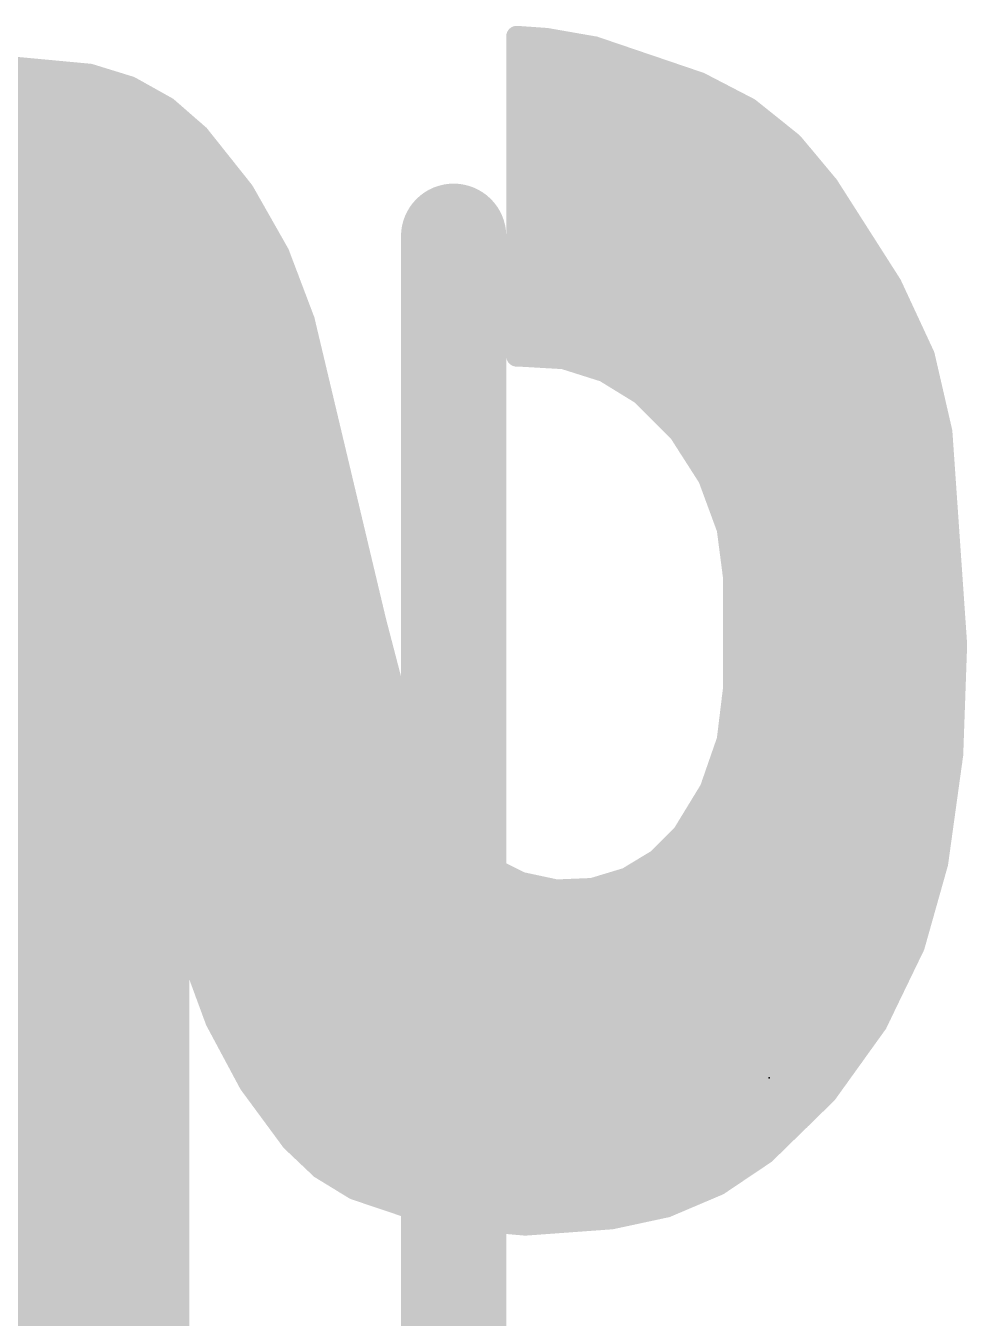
# Model space of a CAD drawing. Extents: x -4.1 to 20.4, y -14 to 28.1.
# Drawn here: x 9.263 to 10.399, y 21.3 to 22.86 of the extents above; entities that cross this region are included whole.
import ezdxf

# ---------------------------------------------------------------- set-up
doc = ezdxf.new("R2010")
doc.units = 0
for name, color, linetype in [('1', 12, 'CONTINUOUS'), ('21', 41, 'CONTINUOUS'), ('22', 40, 'CONTINUOUS'), ('23', 53, 'CONTINUOUS')]:
    doc.layers.add(name, color=color, linetype=linetype)

# ---------------------------------------------------------------- blocks, each defined once
blk = doc.blocks.new('RECT')
blk.add_solid([(-0.5, -0.5), (0.5, -0.5), (-0.5, 0.5), (0.5, 0.5)])

msp = doc.modelspace()

# ---------------------------------------------------------------- linework, layer by layer
at = {"layer": '21', "const_width": 0.0635}
msp.add_lwpolyline([(9.8108, 22.606, 1), (9.7472, 22.606)], format="xyb", dxfattribs=at)
at = {"layer": '21', "const_width": 0.127}
msp.add_lwpolyline([(9.779, 20.574), (9.779, 22.606)], dxfattribs=at)
at = {"layer": '22', "const_width": 0.0254}
for points in [[(9.8552, 22.8473), (9.8908, 22.8448)], [(10.2133, 22.1234), (9.8552, 22.8473)], [(9.8552, 22.4612), (9.8552, 22.8473)], [(9.8552, 22.8473), (10.2311, 22.1336)], [(9.8908, 22.8448), (9.9492, 22.8346)], [(9.8552, 22.8346), (9.8619, 22.8346)], [(9.8615, 22.8346), (9.9492, 22.8346)], [(9.9492, 22.8346), (10.0762, 22.7914)], [(9.226, 22.8122), (9.3396, 22.8016)], [(9.1998, 22.8092), (9.258, 22.8092)], [(9.3396, 22.8016), (9.3885, 22.7865)], [(9.8552, 22.8092), (9.8753, 22.8092)], [(9.8741, 22.8092), (10.0239, 22.8092)], [(9.0657, 22.7838), (9.3933, 22.7838)], [(9.3885, 22.7865), (9.4332, 22.7615)], [(9.8552, 22.7838), (9.8886, 22.7838)], [(9.8866, 22.7838), (10.0908, 22.7838)], [(10.0762, 22.7914), (10.1357, 22.7605)], [(8.9954, 22.7584), (9.4367, 22.7584)], [(9.4332, 22.7615), (9.4717, 22.7279)], [(9.8552, 22.7584), (9.902, 22.7584)], [(9.8992, 22.7584), (10.1383, 22.7584)], [(10.1357, 22.7605), (10.1881, 22.7185)], [(8.9514, 22.733), (9.4659, 22.733)], [(9.4717, 22.7279), (9.5255, 22.6603)], [(9.8552, 22.733), (9.9154, 22.733)], [(9.9117, 22.733), (10.17, 22.733)], [(10.1881, 22.7185), (10.2311, 22.667)], [(8.9221, 22.7076), (9.4878, 22.7076)], [(9.8552, 22.7076), (9.9288, 22.7076)], [(9.9243, 22.7076), (10.1971, 22.7076)], [(8.8974, 22.6822), (9.508, 22.6822)], [(9.8552, 22.6822), (9.9422, 22.6822)], [(9.9369, 22.6822), (10.2184, 22.6822)], [(8.8776, 22.6568), (9.5274, 22.6568)], [(9.5255, 22.6603), (9.5681, 22.5852)], [(9.8552, 22.6568), (9.9555, 22.6568)], [(9.9494, 22.6568), (10.2376, 22.6568)], [(10.2311, 22.667), (10.3073, 22.5476)], [(8.8619, 22.6314), (9.5419, 22.6314)], [(9.8552, 22.6314), (9.9689, 22.6314)], [(9.962, 22.6314), (10.2538, 22.6314)], [(8.849, 22.606), (9.5563, 22.606)], [(9.8552, 22.606), (9.9823, 22.606)], [(9.9746, 22.606), (10.27, 22.606)], [(8.836, 22.5806), (9.5699, 22.5806)], [(9.5681, 22.5852), (9.5987, 22.5044)], [(9.8552, 22.5806), (9.9957, 22.5806)], [(9.9871, 22.5806), (10.2862, 22.5806)], [(8.8231, 22.5552), (9.5795, 22.5552)], [(9.8552, 22.5552), (10.009, 22.5552)], [(9.9997, 22.5552), (10.3024, 22.5552)], [(10.3073, 22.5476), (10.3471, 22.4619)], [(9.0018, 22.5374), (9.3066, 22.4841)], [(8.8101, 22.5298), (9.5891, 22.5298)], [(9.8552, 22.5298), (10.0224, 22.5298)], [(10.0123, 22.5298), (10.3156, 22.5298)], [(8.8002, 22.5044), (9.5987, 22.5044)], [(9.2913, 22.4536), (9.017, 22.5019)], [(9.5987, 22.5044), (9.685, 22.1412)], [(9.8552, 22.5044), (10.0358, 22.5044)], [(10.0248, 22.5044), (10.3273, 22.5044)], [(8.9866, 22.479), (9.3096, 22.479)], [(9.1471, 22.479), (9.6047, 22.479)], [(9.3066, 22.4841), (9.5682, 22.0447)], [(9.8552, 22.479), (10.0492, 22.479)], [(10.0374, 22.479), (10.3391, 22.479)], [(8.9799, 22.4536), (9.3248, 22.4536)], [(9.7714, 21.6281), (9.2913, 22.4536)], [(9.2913, 22.4536), (9.6108, 22.4536)], [(9.8603, 22.4612), (9.8552, 22.4612)], [(9.9119, 22.4582), (9.8603, 22.4612)], [(9.9611, 22.4426), (9.9119, 22.4582)], [(9.9264, 22.4536), (10.0626, 22.4536)], [(10.05, 22.4536), (10.349, 22.4536)], [(10.3471, 22.4619), (10.3683, 22.3698)], [(10.0051, 22.4155), (9.9611, 22.4426)], [(8.9733, 22.4282), (9.3399, 22.4282)], [(9.3061, 22.4282), (9.6168, 22.4282)], [(9.9845, 22.4282), (10.0759, 22.4282)], [(10.0625, 22.4282), (10.3548, 22.4282)], [(10.0514, 22.3693), (10.0051, 22.4155)], [(9.1809, 22.4028), (9.355, 22.4028)], [(9.3208, 22.4028), (9.6228, 22.4028)], [(10.0178, 22.4028), (10.0893, 22.4028)], [(10.0751, 22.4028), (10.3607, 22.4028)], [(9.2812, 22.3469), (9.2494, 22.3776)], [(9.2496, 22.3774), (9.3701, 22.3774)], [(9.3356, 22.3774), (9.6289, 22.3774)], [(10.0433, 22.3774), (10.1027, 22.3774)], [(10.0877, 22.3774), (10.3665, 22.3774)], [(10.0866, 22.3143), (10.0514, 22.3693)], [(10.3683, 22.3698), (10.3861, 22.1132)], [(9.2759, 22.352), (9.3852, 22.352)], [(9.3243, 22.2769), (9.2812, 22.3469)], [(9.3504, 22.352), (9.6349, 22.352)], [(10.0624, 22.352), (10.1161, 22.352)], [(10.1002, 22.352), (10.3695, 22.352)], [(9.2937, 22.3266), (9.4004, 22.3266)], [(9.3652, 22.3266), (9.6409, 22.3266)], [(10.0787, 22.3266), (10.1294, 22.3266)], [(10.1092, 22.2529), (10.0866, 22.3143)], [(10.1128, 22.3266), (10.3713, 22.3266)], [(9.3094, 22.3012), (9.4155, 22.3012)], [(9.3799, 22.3012), (9.647, 22.3012)], [(10.0914, 22.3012), (10.1428, 22.3012)], [(10.1253, 22.3012), (10.3731, 22.3012)], [(9.3523, 22.1996), (9.3243, 22.2769)], [(9.3247, 22.2758), (9.4306, 22.2758)], [(9.3947, 22.2758), (9.653, 22.2758)], [(10.1008, 22.2758), (10.1562, 22.2758)], [(10.1379, 22.2758), (10.3748, 22.2758)], [(9.3339, 22.2504), (9.4457, 22.2504)], [(9.4095, 22.2504), (9.6591, 22.2504)], [(10.1168, 22.1945), (10.1092, 22.2529)], [(10.1095, 22.2504), (10.1696, 22.2504)], [(10.1505, 22.2504), (10.3766, 22.2504)], [(9.3431, 22.225), (9.4609, 22.225)], [(9.4243, 22.225), (9.6651, 22.225)], [(10.1128, 22.225), (10.183, 22.225)], [(10.163, 22.225), (10.3783, 22.225)], [(9.3929, 21.9964), (9.3523, 22.1996)], [(9.3523, 22.1996), (9.476, 22.1996)], [(9.439, 22.1996), (9.6711, 22.1996)], [(10.1161, 22.1996), (10.1963, 22.1996)], [(10.1168, 22.0599), (10.1168, 22.1945)], [(10.1756, 22.1996), (10.3801, 22.1996)], [(9.3574, 22.1742), (9.4911, 22.1742)], [(9.4538, 22.1742), (9.6772, 22.1742)], [(10.1168, 22.1742), (10.2097, 22.1742)], [(10.1882, 22.1742), (10.3819, 22.1742)], [(9.3625, 22.1488), (9.5062, 22.1488)], [(9.4686, 22.1488), (9.6832, 22.1488)], [(9.685, 22.1412), (9.7159, 22.0227)], [(10.1168, 22.1488), (10.2231, 22.1488)], [(10.2007, 22.1488), (10.3836, 22.1488)], [(10.2311, 22.1336), (10.1397, 21.7221)], [(9.3675, 22.1234), (9.5213, 22.1234)], [(9.4833, 22.1234), (9.6896, 22.1234)], [(10.1168, 22.1234), (10.2288, 22.1234)], [(10.1244, 21.7297), (10.2133, 22.1234)], [(10.2133, 22.1234), (10.3854, 22.1234)], [(10.3861, 22.1132), (10.3814, 21.9806)], [(9.3726, 22.098), (9.5365, 22.098)], [(9.4981, 22.098), (9.6963, 22.098)], [(10.1168, 22.098), (10.2232, 22.098)], [(10.2076, 22.098), (10.3856, 22.098)], [(9.3777, 22.0726), (9.5516, 22.0726)], [(9.5129, 22.0726), (9.7029, 22.0726)], [(10.1168, 22.0726), (10.2176, 22.0726)], [(10.2018, 22.0726), (10.3847, 22.0726)], [(10.1092, 21.9976), (10.1168, 22.0599)], [(9.3827, 22.0472), (9.5667, 22.0472)], [(9.5277, 22.0472), (9.7095, 22.0472)], [(9.5682, 22.0447), (9.7993, 21.6205)], [(10.1152, 22.0472), (10.2119, 22.0472)], [(10.1961, 22.0472), (10.3838, 22.0472)], [(9.3878, 22.0218), (9.5807, 22.0218)], [(9.5424, 22.0218), (9.7163, 22.0218)], [(9.7159, 22.0227), (9.7638, 21.91)], [(10.1121, 22.0218), (10.2063, 22.0218)], [(10.1904, 22.0218), (10.3829, 22.0218)], [(9.431, 21.8241), (9.3929, 21.9964)], [(9.3929, 21.9964), (9.5945, 21.9964)], [(9.5572, 21.9964), (9.7271, 21.9964)], [(10.0886, 21.9382), (10.1092, 21.9976)], [(10.1088, 21.9964), (10.2006, 21.9964)], [(10.1846, 21.9964), (10.382, 21.9964)], [(9.3985, 21.971), (9.6083, 21.971)], [(9.572, 21.971), (9.7379, 21.971)], [(10.1, 21.971), (10.195, 21.971)], [(10.1789, 21.971), (10.3801, 21.971)], [(10.3814, 21.9806), (10.3632, 21.8491)], [(9.4041, 21.9456), (9.6222, 21.9456)], [(9.5867, 21.9456), (9.7487, 21.9456)], [(10.0911, 21.9456), (10.1893, 21.9456)], [(10.1731, 21.9456), (10.3766, 21.9456)], [(10.0559, 21.8846), (10.0886, 21.9382)], [(9.4098, 21.9202), (9.636, 21.9202)], [(9.6015, 21.9202), (9.7595, 21.9202)], [(9.7638, 21.91), (9.7885, 21.874)], [(10.0776, 21.9202), (10.1837, 21.9202)], [(10.1674, 21.9202), (10.3731, 21.9202)], [(9.4154, 21.8948), (9.6499, 21.8948)], [(9.6163, 21.8948), (9.7742, 21.8948)], [(10.0621, 21.8948), (10.1781, 21.8948)], [(10.1617, 21.8948), (10.3695, 21.8948)], [(10.0254, 21.8537), (10.0559, 21.8846)], [(9.421, 21.8694), (9.6637, 21.8694)], [(9.6311, 21.8694), (9.7938, 21.8694)], [(9.7885, 21.874), (9.8214, 21.8454)], [(10.0409, 21.8694), (10.1724, 21.8694)], [(10.1559, 21.8694), (10.366, 21.8694)], [(9.8214, 21.8454), (9.8604, 21.8259)], [(9.9882, 21.8312), (10.0254, 21.8537)], [(10.3632, 21.8491), (10.335, 21.7491)], [(9.4266, 21.844), (9.6775, 21.844)], [(9.6458, 21.844), (9.8241, 21.844)], [(9.9466, 21.8186), (9.9882, 21.8312)], [(10.0094, 21.844), (10.1668, 21.844)], [(10.1502, 21.844), (10.3618, 21.844)], [(9.492, 21.6586), (9.431, 21.8241)], [(9.4331, 21.8186), (9.6914, 21.8186)], [(9.6606, 21.8186), (9.8944, 21.8186)], [(9.8604, 21.8259), (9.903, 21.8168)], [(9.903, 21.8168), (9.9466, 21.8186)], [(9.9466, 21.8186), (10.1611, 21.8186)], [(10.1445, 21.8186), (10.3546, 21.8186)], [(9.4424, 21.7932), (9.7052, 21.7932)], [(9.6754, 21.7932), (10.1555, 21.7932)], [(10.1387, 21.7932), (10.3474, 21.7932)], [(9.4518, 21.7678), (9.7191, 21.7678)], [(9.6902, 21.7678), (10.1499, 21.7678)], [(10.133, 21.7678), (10.3402, 21.7678)], [(9.4611, 21.7424), (9.7329, 21.7424)], [(9.7049, 21.7424), (10.1442, 21.7424)], [(10.1273, 21.7424), (10.3317, 21.7424)], [(10.335, 21.7491), (10.2898, 21.6556)], [(9.7993, 21.6205), (10.1244, 21.7297)], [(10.1397, 21.7221), (9.8069, 21.6103)], [(9.4705, 21.717), (9.7467, 21.717)], [(9.7197, 21.717), (10.1245, 21.717)], [(10.0866, 21.717), (10.3195, 21.717)], [(9.4798, 21.6916), (9.7606, 21.6916)], [(9.7345, 21.6916), (10.0489, 21.6916)], [(10.011, 21.6916), (10.3072, 21.6916)], [(9.4892, 21.6662), (9.7744, 21.6662)], [(9.5325, 21.5829), (9.492, 21.6586)], [(9.7492, 21.6662), (9.9733, 21.6662)], [(9.9354, 21.6662), (10.295, 21.6662)], [(10.2898, 21.6556), (10.2292, 21.5712)], [(9.5015, 21.6408), (9.7882, 21.6408)], [(9.764, 21.6408), (9.8977, 21.6408)], [(9.8069, 21.6103), (9.7714, 21.6281)], [(9.8597, 21.6408), (10.2792, 21.6408)], [(9.5151, 21.6154), (10.261, 21.6154)], [(9.7967, 21.6154), (9.8221, 21.6154)], [(9.5288, 21.59), (10.2427, 21.59)], [(9.5834, 21.5138), (9.5325, 21.5829)], [(9.546, 21.5646), (10.2225, 21.5646)], [(10.2292, 21.5712), (10.1549, 21.4986)], [(9.5647, 21.5392), (10.1965, 21.5392)], [(9.6184, 21.4806), (9.5834, 21.5138)], [(9.5834, 21.5138), (10.1705, 21.5138)], [(9.6101, 21.4884), (10.1397, 21.4884)], [(10.1549, 21.4986), (10.0985, 21.4607)], [(9.6596, 21.4554), (9.6184, 21.4806)], [(9.6472, 21.463), (10.102, 21.463)], [(9.7599, 21.4216), (9.6596, 21.4554)], [(10.0985, 21.4607), (10.0359, 21.4341)], [(9.7125, 21.4376), (10.0442, 21.4376)], [(10.0359, 21.4341), (9.9695, 21.4198)], [(9.8654, 21.4122), (9.7599, 21.4216)], [(9.9695, 21.4198), (9.8654, 21.4122)]]:
    msp.add_lwpolyline(points, dxfattribs=at)
at = {"layer": '22', "const_width": 0.0127}
for points in [[(9.8556, 22.8536, 1), (9.8548, 22.841)], [(9.8609, 22.8501, 1), (9.8495, 22.8445)], [(9.8608, 22.8503, 1), (9.8496, 22.8443)], [(9.8615, 22.8473, 1), (9.8489, 22.8473)], [(9.8919, 22.8511, 1), (9.8897, 22.8385)], [(9.8904, 22.8385, 1), (9.8912, 22.8511)], [(9.8552, 22.841, 1), (9.8552, 22.8283)], [(9.8615, 22.841, 1), (9.8615, 22.8283)], [(9.8619, 22.8283, 1), (9.8619, 22.841)], [(9.9512, 22.8406, 1), (9.9472, 22.8286)], [(9.9481, 22.8283, 1), (9.9503, 22.8409)], [(9.9492, 22.8283, 1), (9.9492, 22.841)], [(9.258, 22.8028, 1), (9.258, 22.8156)], [(9.3415, 22.8077, 1), (9.3377, 22.7955)], [(9.339, 22.7953, 1), (9.3402, 22.8079)], [(9.8552, 22.8156, 1), (9.8552, 22.8028)], [(9.8741, 22.8156, 1), (9.8741, 22.8028)], [(9.8753, 22.8028, 1), (9.8753, 22.8156)], [(10.0239, 22.8028, 1), (10.0239, 22.8156)], [(9.3916, 22.792, 1), (9.3854, 22.7809)], [(9.3866, 22.7804, 1), (9.3904, 22.7925)], [(9.3933, 22.7774, 1), (9.3933, 22.7902)], [(9.8552, 22.7902, 1), (9.8552, 22.7774)], [(9.8866, 22.7902, 1), (9.8866, 22.7774)], [(9.8886, 22.7774, 1), (9.8886, 22.7902)], [(10.0791, 22.797, 1), (10.0733, 22.7858)], [(10.0742, 22.7854, 1), (10.0782, 22.7974)], [(10.0908, 22.7774, 1), (10.0908, 22.7902)], [(9.4373, 22.7663, 1), (9.429, 22.7568)], [(9.4301, 22.756, 1), (9.4362, 22.7671)], [(9.4367, 22.7521, 1), (9.4367, 22.7648)], [(9.8552, 22.7648, 1), (9.8552, 22.7521)], [(9.8992, 22.7648, 1), (9.8992, 22.7521)], [(9.902, 22.7521, 1), (9.902, 22.7648)], [(10.1397, 22.7654, 1), (10.1318, 22.7555)], [(10.1328, 22.7548, 1), (10.1387, 22.7661)], [(10.1383, 22.7521, 1), (10.1383, 22.7648)], [(9.4767, 22.7319, 1), (9.4667, 22.7239)], [(9.4659, 22.7266, 1), (9.4659, 22.7394)], [(9.4675, 22.7231, 1), (9.4759, 22.7327)], [(9.8552, 22.7394, 1), (9.8552, 22.7266)], [(9.9117, 22.7394, 1), (9.9117, 22.7266)], [(9.9154, 22.7266, 1), (9.9154, 22.7394)], [(10.17, 22.7266, 1), (10.17, 22.7394)], [(10.1929, 22.7225, 1), (10.1832, 22.7144)], [(9.4878, 22.7012, 1), (9.4878, 22.714)], [(9.8552, 22.714, 1), (9.8552, 22.7012)], [(9.9243, 22.714, 1), (9.9243, 22.7012)], [(9.9288, 22.7012, 1), (9.9288, 22.714)], [(10.1841, 22.7135, 1), (10.192, 22.7234)], [(10.1971, 22.7012, 1), (10.1971, 22.714)], [(9.508, 22.6759, 1), (9.508, 22.6886)], [(9.8552, 22.6886, 1), (9.8552, 22.6759)], [(9.9369, 22.6886, 1), (9.9369, 22.6759)], [(9.9422, 22.6759, 1), (9.9422, 22.6886)], [(10.2184, 22.6759, 1), (10.2184, 22.6886)], [(9.531, 22.6634, 1), (9.5199, 22.6572)], [(9.5205, 22.6563, 1), (9.5304, 22.6642)], [(9.5274, 22.6504, 1), (9.5274, 22.6632)], [(9.8552, 22.6632, 1), (9.8552, 22.6504)], [(9.9494, 22.6632, 1), (9.9494, 22.6504)], [(9.9555, 22.6504, 1), (9.9555, 22.6632)], [(10.2365, 22.6704, 1), (10.2257, 22.6636)], [(10.2262, 22.6629, 1), (10.236, 22.6711)], [(10.2376, 22.6504, 1), (10.2376, 22.6632)], [(9.5419, 22.6251, 1), (9.5419, 22.6378)], [(9.8552, 22.6378, 1), (9.8552, 22.6251)], [(9.962, 22.6378, 1), (9.962, 22.6251)], [(9.9689, 22.6251, 1), (9.9689, 22.6378)], [(10.2538, 22.6251, 1), (10.2538, 22.6378)], [(9.5563, 22.5997, 1), (9.5563, 22.6124)], [(9.8552, 22.6124, 1), (9.8552, 22.5997)], [(9.9746, 22.6124, 1), (9.9746, 22.5997)], [(9.9823, 22.5997, 1), (9.9823, 22.6124)], [(10.27, 22.5997, 1), (10.27, 22.6124)], [(9.5741, 22.5874, 1), (9.5622, 22.5829)], [(9.5626, 22.5821, 1), (9.5737, 22.5883)], [(9.5699, 22.5742, 1), (9.5699, 22.587)], [(9.8552, 22.587, 1), (9.8552, 22.5742)], [(9.9871, 22.587, 1), (9.9871, 22.5742)], [(9.9957, 22.5742, 1), (9.9957, 22.587)], [(10.2862, 22.5742, 1), (10.2862, 22.587)], [(9.5795, 22.5489, 1), (9.5795, 22.5616)], [(9.8552, 22.5616, 1), (9.8552, 22.5489)], [(9.9997, 22.5616, 1), (9.9997, 22.5489)], [(10.009, 22.5489, 1), (10.009, 22.5616)], [(10.3131, 22.5503, 1), (10.3015, 22.5449)], [(10.3024, 22.5489, 1), (10.3024, 22.5616)], [(10.3019, 22.5442, 1), (10.3127, 22.551)], [(9.5891, 22.5235, 1), (9.5891, 22.5362)], [(9.8552, 22.5362, 1), (9.8552, 22.5235)], [(10.0123, 22.5362, 1), (10.0123, 22.5235)], [(10.0224, 22.5235, 1), (10.0224, 22.5362)], [(10.3156, 22.5235, 1), (10.3156, 22.5362)], [(9.6049, 22.5059, 1), (9.5925, 22.5029)], [(9.5928, 22.5022, 1), (9.6046, 22.5066)], [(9.5987, 22.498, 1), (9.5987, 22.5108)], [(9.8552, 22.5108, 1), (9.8552, 22.498)], [(10.0248, 22.5108, 1), (10.0248, 22.498)], [(10.0358, 22.498, 1), (10.0358, 22.5108)], [(10.3273, 22.498, 1), (10.3273, 22.5108)], [(9.3121, 22.4873, 1), (9.3011, 22.4809)], [(9.3055, 22.4778, 1), (9.3077, 22.4904)], [(9.3096, 22.4727, 1), (9.3096, 22.4854)], [(9.6047, 22.4727, 1), (9.6047, 22.4854)], [(9.8552, 22.4854, 1), (9.8552, 22.4727)], [(10.0374, 22.4854, 1), (10.0374, 22.4727)], [(10.0492, 22.4727, 1), (10.0492, 22.4854)], [(10.3391, 22.4727, 1), (10.3391, 22.4854)], [(9.2913, 22.46, 1), (9.2913, 22.4473)], [(9.2968, 22.4568, 1), (9.2858, 22.4504)], [(9.2902, 22.4473, 1), (9.2924, 22.4599)], [(9.3248, 22.4473, 1), (9.3248, 22.46)], [(9.6108, 22.4473, 1), (9.6108, 22.46)], [(9.8552, 22.4676, 1), (9.8552, 22.4549)], [(9.8489, 22.4612, 1), (9.8615, 22.4612)], [(9.8607, 22.4675, 1), (9.8599, 22.4549)], [(9.8603, 22.4549, 1), (9.8603, 22.4676)], [(9.9138, 22.4642, 1), (9.91, 22.4521)], [(9.9115, 22.4518, 1), (9.9122, 22.4645)], [(9.9264, 22.46, 1), (9.9264, 22.4473)], [(10.05, 22.46, 1), (10.05, 22.4473)], [(10.0626, 22.4473, 1), (10.0626, 22.46)], [(10.3533, 22.4633, 1), (10.3409, 22.4605)], [(10.3413, 22.4592, 1), (10.3528, 22.4646)], [(10.349, 22.4473, 1), (10.349, 22.46)], [(9.9645, 22.448, 1), (9.9578, 22.4372)], [(9.9592, 22.4366, 1), (9.963, 22.4487)], [(9.3061, 22.4346, 1), (9.3061, 22.4218)], [(9.3399, 22.4218, 1), (9.3399, 22.4346)], [(9.6168, 22.4218, 1), (9.6168, 22.4346)], [(9.9845, 22.4346, 1), (9.9845, 22.4218)], [(10.0625, 22.4346, 1), (10.0625, 22.4218)], [(10.0759, 22.4218, 1), (10.0759, 22.4346)], [(10.3548, 22.4218, 1), (10.3548, 22.4346)], [(10.0096, 22.42, 1), (10.0006, 22.411)], [(10.0018, 22.4101, 1), (10.0084, 22.4209)], [(9.3208, 22.4092, 1), (9.3208, 22.3965)], [(9.355, 22.3965, 1), (9.355, 22.4092)], [(9.6228, 22.3965, 1), (9.6228, 22.4092)], [(10.0178, 22.4092, 1), (10.0178, 22.3965)], [(10.0751, 22.4092, 1), (10.0751, 22.3965)], [(10.0893, 22.3965, 1), (10.0893, 22.4092)], [(10.3607, 22.3965, 1), (10.3607, 22.4092)], [(9.3356, 22.3838, 1), (9.3356, 22.3711)], [(9.3701, 22.3711, 1), (9.3701, 22.3838)], [(9.6289, 22.3711, 1), (9.6289, 22.3838)], [(10.0433, 22.3838, 1), (10.0433, 22.3711)], [(10.0877, 22.3838, 1), (10.0877, 22.3711)], [(10.1027, 22.3711, 1), (10.1027, 22.3838)], [(10.3665, 22.3711, 1), (10.3665, 22.3838)], [(10.0567, 22.3727, 1), (10.046, 22.3659)], [(10.0469, 22.3648, 1), (10.0558, 22.3738)], [(10.3746, 22.3702, 1), (10.362, 22.3694)], [(10.3621, 22.3684, 1), (10.3745, 22.3712)], [(9.2759, 22.3584, 1), (9.2759, 22.3456)], [(9.2866, 22.3502, 1), (9.2758, 22.3436)], [(9.2768, 22.3423, 1), (9.2856, 22.3515)], [(9.3504, 22.3584, 1), (9.3504, 22.3456)], [(9.3852, 22.3456, 1), (9.3852, 22.3584)], [(9.6349, 22.3456, 1), (9.6349, 22.3584)], [(10.0624, 22.3584, 1), (10.0624, 22.3456)], [(10.1002, 22.3584, 1), (10.1002, 22.3456)], [(10.1161, 22.3456, 1), (10.1161, 22.3584)], [(10.3695, 22.3456, 1), (10.3695, 22.3584)], [(9.2937, 22.333, 1), (9.2937, 22.3203)], [(9.3652, 22.333, 1), (9.3652, 22.3203)], [(9.4004, 22.3203, 1), (9.4004, 22.333)], [(9.6409, 22.3203, 1), (9.6409, 22.333)], [(10.0787, 22.333, 1), (10.0787, 22.3203)], [(10.0926, 22.3164, 1), (10.0807, 22.3121)], [(10.1128, 22.333, 1), (10.1128, 22.3203)], [(10.1294, 22.3203, 1), (10.1294, 22.333)], [(10.3713, 22.3203, 1), (10.3713, 22.333)], [(9.3094, 22.3076, 1), (9.3094, 22.2949)], [(9.3799, 22.3076, 1), (9.3799, 22.2949)], [(9.4155, 22.2949, 1), (9.4155, 22.3076)], [(9.647, 22.2949, 1), (9.647, 22.3076)], [(10.0813, 22.3108, 1), (10.092, 22.3177)], [(10.0914, 22.3076, 1), (10.0914, 22.2949)], [(10.1253, 22.3076, 1), (10.1253, 22.2949)], [(10.1428, 22.2949, 1), (10.1428, 22.3076)], [(10.3731, 22.2949, 1), (10.3731, 22.3076)], [(9.3303, 22.2791, 1), (9.3184, 22.2748)], [(9.3247, 22.2822, 1), (9.3247, 22.2694)], [(9.3189, 22.2736, 1), (9.3297, 22.2802)], [(9.3947, 22.2822, 1), (9.3947, 22.2694)], [(9.4306, 22.2694, 1), (9.4306, 22.2822)], [(9.653, 22.2694, 1), (9.653, 22.2822)], [(10.1008, 22.2822, 1), (10.1008, 22.2694)], [(10.1379, 22.2822, 1), (10.1379, 22.2694)], [(10.1562, 22.2694, 1), (10.1562, 22.2822)], [(10.3748, 22.2694, 1), (10.3748, 22.2822)], [(9.3339, 22.2568, 1), (9.3339, 22.2441)], [(9.4095, 22.2568, 1), (9.4095, 22.2441)], [(9.4457, 22.2441, 1), (9.4457, 22.2568)], [(9.6591, 22.2441, 1), (9.6591, 22.2568)], [(10.1155, 22.2537, 1), (10.1029, 22.2521)], [(10.1095, 22.2568, 1), (10.1095, 22.2441)], [(10.1505, 22.2568, 1), (10.1505, 22.2441)], [(10.1696, 22.2441, 1), (10.1696, 22.2568)], [(10.3766, 22.2441, 1), (10.3766, 22.2568)], [(10.1032, 22.2507, 1), (10.1152, 22.2551)], [(9.3431, 22.2314, 1), (9.3431, 22.2187)], [(9.4243, 22.2314, 1), (9.4243, 22.2187)], [(9.4609, 22.2187, 1), (9.4609, 22.2314)], [(9.6651, 22.2187, 1), (9.6651, 22.2314)], [(10.1128, 22.2314, 1), (10.1128, 22.2187)], [(10.163, 22.2314, 1), (10.163, 22.2187)], [(10.183, 22.2187, 1), (10.183, 22.2314)], [(10.3783, 22.2187, 1), (10.3783, 22.2314)], [(9.3523, 22.206, 1), (9.3523, 22.1932)], [(9.3585, 22.2008, 1), (9.3461, 22.1984)], [(9.3463, 22.1974, 1), (9.3583, 22.2018)], [(9.439, 22.206, 1), (9.439, 22.1932)], [(9.476, 22.1932, 1), (9.476, 22.206)], [(9.6711, 22.1932, 1), (9.6711, 22.206)], [(10.1161, 22.206, 1), (10.1161, 22.1932)], [(10.1232, 22.1945, 1), (10.1105, 22.1945)], [(10.1105, 22.1937, 1), (10.1231, 22.1953)], [(10.1756, 22.206, 1), (10.1756, 22.1932)], [(10.1963, 22.1932, 1), (10.1963, 22.206)], [(10.3801, 22.1932, 1), (10.3801, 22.206)], [(9.3574, 22.1806, 1), (9.3574, 22.1679)], [(9.4538, 22.1806, 1), (9.4538, 22.1679)], [(9.4911, 22.1679, 1), (9.4911, 22.1806)], [(9.6772, 22.1679, 1), (9.6772, 22.1806)], [(10.1168, 22.1806, 1), (10.1168, 22.1679)], [(10.1882, 22.1806, 1), (10.1882, 22.1679)], [(10.2097, 22.1679, 1), (10.2097, 22.1806)], [(10.3819, 22.1679, 1), (10.3819, 22.1806)], [(9.3625, 22.1552, 1), (9.3625, 22.1425)], [(9.4686, 22.1552, 1), (9.4686, 22.1425)], [(9.5062, 22.1425, 1), (9.5062, 22.1552)], [(9.6911, 22.1428, 1), (9.6789, 22.1396)], [(9.6832, 22.1425, 1), (9.6832, 22.1552)], [(10.1168, 22.1552, 1), (10.1168, 22.1425)], [(10.2007, 22.1552, 1), (10.2007, 22.1425)], [(10.2231, 22.1425, 1), (10.2231, 22.1552)], [(10.3836, 22.1425, 1), (10.3836, 22.1552)], [(9.6788, 22.1397, 1), (9.6912, 22.1427)], [(10.2373, 22.1322, 1), (10.2249, 22.135)], [(10.2255, 22.1306, 1), (10.2367, 22.1366)], [(9.3675, 22.1298, 1), (9.3675, 22.117)], [(9.4833, 22.1298, 1), (9.4833, 22.117)], [(9.5213, 22.117, 1), (9.5213, 22.1298)], [(9.6896, 22.117, 1), (9.6896, 22.1298)], [(10.1168, 22.1298, 1), (10.1168, 22.117)], [(10.2133, 22.1298, 1), (10.2133, 22.117)], [(10.2195, 22.122, 1), (10.2071, 22.1248)], [(10.2076, 22.1206, 1), (10.219, 22.1262)], [(10.2288, 22.117, 1), (10.2288, 22.1298)], [(10.3924, 22.113, 1), (10.3798, 22.1134)], [(10.3854, 22.117, 1), (10.3854, 22.1298)], [(9.3726, 22.1044, 1), (9.3726, 22.0917)], [(9.4981, 22.1044, 1), (9.4981, 22.0917)], [(9.5365, 22.0917, 1), (9.5365, 22.1044)], [(9.6963, 22.0917, 1), (9.6963, 22.1044)], [(10.1168, 22.1044, 1), (10.1168, 22.0917)], [(10.2076, 22.1044, 1), (10.2076, 22.0917)], [(10.2232, 22.0917, 1), (10.2232, 22.1044)], [(10.3798, 22.1128, 1), (10.3924, 22.1136)], [(10.3856, 22.0917, 1), (10.3856, 22.1044)], [(9.3777, 22.079, 1), (9.3777, 22.0663)], [(9.5129, 22.079, 1), (9.5129, 22.0663)], [(9.5516, 22.0663, 1), (9.5516, 22.079)], [(9.7029, 22.0663, 1), (9.7029, 22.079)], [(10.1168, 22.079, 1), (10.1168, 22.0663)], [(10.2018, 22.079, 1), (10.2018, 22.0663)], [(10.2176, 22.0663, 1), (10.2176, 22.079)], [(10.3847, 22.0663, 1), (10.3847, 22.079)], [(10.1105, 22.0599, 1), (10.1232, 22.0599)], [(10.1231, 22.0591, 1), (10.1105, 22.0607)], [(9.3827, 22.0536, 1), (9.3827, 22.0408)], [(9.5277, 22.0536, 1), (9.5277, 22.0408)], [(9.5738, 22.0477, 1), (9.5626, 22.0417)], [(9.5627, 22.0415, 1), (9.5737, 22.0479)], [(9.5667, 22.0408, 1), (9.5667, 22.0536)], [(9.7095, 22.0408, 1), (9.7095, 22.0536)], [(10.1152, 22.0536, 1), (10.1152, 22.0408)], [(10.1961, 22.0536, 1), (10.1961, 22.0408)], [(10.2119, 22.0408, 1), (10.2119, 22.0536)], [(10.3838, 22.0408, 1), (10.3838, 22.0536)], [(9.3878, 22.0282, 1), (9.3878, 22.0155)], [(9.5424, 22.0282, 1), (9.5424, 22.0155)], [(9.5807, 22.0155, 1), (9.5807, 22.0282)], [(9.7218, 22.0252, 1), (9.7101, 22.0202)], [(9.7098, 22.0211, 1), (9.7221, 22.0243)], [(9.7163, 22.0155, 1), (9.7163, 22.0282)], [(10.1121, 22.0282, 1), (10.1121, 22.0155)], [(10.1904, 22.0282, 1), (10.1904, 22.0155)], [(10.2063, 22.0155, 1), (10.2063, 22.0282)], [(10.3829, 22.0155, 1), (10.3829, 22.0282)], [(9.3929, 22.0028, 1), (9.3929, 21.9901)], [(9.3991, 21.9978, 1), (9.3867, 21.995)], [(9.3867, 21.9952, 1), (9.3991, 21.9976)], [(9.5572, 22.0028, 1), (9.5572, 21.9901)], [(9.5945, 21.9901, 1), (9.5945, 22.0028)], [(9.7271, 21.9901, 1), (9.7271, 22.0028)], [(10.1088, 22.0028, 1), (10.1088, 21.9901)], [(10.1029, 21.9983, 1), (10.1155, 21.9968)], [(10.1152, 21.9955, 1), (10.1032, 21.9996)], [(10.1846, 22.0028, 1), (10.1846, 21.9901)], [(10.2006, 21.9901, 1), (10.2006, 22.0028)], [(10.382, 21.9901, 1), (10.382, 22.0028)], [(9.3985, 21.9774, 1), (9.3985, 21.9646)], [(9.572, 21.9774, 1), (9.572, 21.9646)], [(9.6083, 21.9646, 1), (9.6083, 21.9774)], [(9.7379, 21.9646, 1), (9.7379, 21.9774)], [(10.1, 21.9774, 1), (10.1, 21.9646)], [(10.1789, 21.9774, 1), (10.1789, 21.9646)], [(10.195, 21.9646, 1), (10.195, 21.9774)], [(10.3751, 21.9808, 1), (10.3878, 21.9803)], [(10.3877, 21.9797, 1), (10.3751, 21.9814)], [(10.3801, 21.9646, 1), (10.3801, 21.9774)], [(9.4041, 21.952, 1), (9.4041, 21.9393)], [(9.5867, 21.952, 1), (9.5867, 21.9393)], [(9.6222, 21.9393, 1), (9.6222, 21.952)], [(9.7487, 21.9393, 1), (9.7487, 21.952)], [(10.0911, 21.952, 1), (10.0911, 21.9393)], [(10.1731, 21.952, 1), (10.1731, 21.9393)], [(10.1893, 21.9393, 1), (10.1893, 21.952)], [(10.3766, 21.9393, 1), (10.3766, 21.952)], [(10.0826, 21.9403, 1), (10.0946, 21.9362)], [(10.094, 21.9349, 1), (10.0831, 21.9415)], [(9.4098, 21.9266, 1), (9.4098, 21.9139)], [(9.6015, 21.9266, 1), (9.6015, 21.9139)], [(9.636, 21.9139, 1), (9.636, 21.9266)], [(9.769, 21.9136, 1), (9.7586, 21.9064)], [(9.7595, 21.9139, 1), (9.7595, 21.9266)], [(10.0776, 21.9266, 1), (10.0776, 21.9139)], [(10.1674, 21.9266, 1), (10.1674, 21.9139)], [(10.1837, 21.9139, 1), (10.1837, 21.9266)], [(10.3731, 21.9139, 1), (10.3731, 21.9266)], [(9.4154, 21.9012, 1), (9.4154, 21.8884)], [(9.6163, 21.9012, 1), (9.6163, 21.8884)], [(9.6499, 21.8884, 1), (9.6499, 21.9012)], [(9.758, 21.9075, 1), (9.7696, 21.9125)], [(9.7742, 21.8884, 1), (9.7742, 21.9012)], [(10.0621, 21.9012, 1), (10.0621, 21.8884)], [(10.1617, 21.9012, 1), (10.1617, 21.8884)], [(10.1781, 21.8884, 1), (10.1781, 21.9012)], [(10.3695, 21.8884, 1), (10.3695, 21.9012)], [(10.0505, 21.8879, 1), (10.0613, 21.8813)], [(10.0604, 21.8801, 1), (10.0514, 21.8891)], [(9.421, 21.8758, 1), (9.421, 21.8631)], [(9.6311, 21.8758, 1), (9.6311, 21.8631)], [(9.6637, 21.8631, 1), (9.6637, 21.8758)], [(9.7926, 21.8788, 1), (9.7843, 21.8692)], [(9.7832, 21.8704, 1), (9.7937, 21.8776)], [(9.7938, 21.8631, 1), (9.7938, 21.8758)], [(10.0409, 21.8758, 1), (10.0409, 21.8631)], [(10.1559, 21.8758, 1), (10.1559, 21.8631)], [(10.1724, 21.8631, 1), (10.1724, 21.8758)], [(10.366, 21.8631, 1), (10.366, 21.8758)], [(9.8242, 21.8511, 1), (9.8185, 21.8397)], [(10.0209, 21.8581, 1), (10.0299, 21.8492)], [(10.0287, 21.8482, 1), (10.0221, 21.8591)], [(10.3693, 21.8474, 1), (10.3571, 21.8508)], [(9.4266, 21.8504, 1), (9.4266, 21.8377)], [(9.6458, 21.8504, 1), (9.6458, 21.8377)], [(9.6775, 21.8377, 1), (9.6775, 21.8504)], [(9.8172, 21.8406, 1), (9.8255, 21.8502)], [(9.8241, 21.8377, 1), (9.8241, 21.8504)], [(9.9849, 21.8366, 1), (9.9915, 21.8258)], [(9.99, 21.8251, 1), (9.9863, 21.8373)], [(10.0094, 21.8504, 1), (10.0094, 21.8377)], [(10.1502, 21.8504, 1), (10.1502, 21.8377)], [(10.1668, 21.8377, 1), (10.1668, 21.8504)], [(10.3569, 21.85, 1), (10.3695, 21.8482)], [(10.3618, 21.8377, 1), (10.3618, 21.8504)], [(9.437, 21.8263, 1), (9.4251, 21.822)], [(9.4248, 21.8228, 1), (9.4372, 21.8255)], [(9.4331, 21.825, 1), (9.4331, 21.8122)], [(9.6606, 21.825, 1), (9.6606, 21.8122)], [(9.6914, 21.8122, 1), (9.6914, 21.825)], [(9.8617, 21.8321, 1), (9.859, 21.8197)], [(9.8575, 21.8202, 1), (9.8632, 21.8316)], [(9.8944, 21.8122, 1), (9.8944, 21.825)], [(9.9028, 21.8231, 1), (9.9033, 21.8104)], [(9.9017, 21.8105, 1), (9.9043, 21.823)], [(9.9466, 21.825, 1), (9.9466, 21.8122)], [(9.9448, 21.8247, 1), (9.9484, 21.8125)], [(9.9469, 21.8123, 1), (9.9463, 21.8249)], [(10.1445, 21.825, 1), (10.1445, 21.8122)], [(10.1611, 21.8122, 1), (10.1611, 21.825)], [(10.3546, 21.8122, 1), (10.3546, 21.825)], [(9.4424, 21.7996, 1), (9.4424, 21.7869)], [(9.6754, 21.7996, 1), (9.6754, 21.7869)], [(9.7052, 21.7869, 1), (9.7052, 21.7996)], [(10.1387, 21.7996, 1), (10.1387, 21.7869)], [(10.1555, 21.7869, 1), (10.1555, 21.7996)], [(10.3474, 21.7869, 1), (10.3474, 21.7996)], [(9.4518, 21.7742, 1), (9.4518, 21.7614)], [(9.6902, 21.7742, 1), (9.6902, 21.7614)], [(9.7191, 21.7614, 1), (9.7191, 21.7742)], [(10.133, 21.7742, 1), (10.133, 21.7614)], [(10.1499, 21.7614, 1), (10.1499, 21.7742)], [(10.3402, 21.7614, 1), (10.3402, 21.7742)], [(9.4611, 21.7488, 1), (9.4611, 21.736)], [(9.7049, 21.7488, 1), (9.7049, 21.736)], [(9.7329, 21.736, 1), (9.7329, 21.7488)], [(10.1273, 21.7488, 1), (10.1273, 21.736)], [(10.1442, 21.736, 1), (10.1442, 21.7488)], [(10.3288, 21.7509, 1), (10.3411, 21.7474)], [(10.3407, 21.7464, 1), (10.3292, 21.7519)], [(10.3317, 21.736, 1), (10.3317, 21.7488)], [(10.1182, 21.7311, 1), (10.1306, 21.7283)], [(10.1264, 21.7237, 1), (10.1224, 21.7357)], [(10.1417, 21.7161, 1), (10.1377, 21.7281)], [(9.4705, 21.7234, 1), (9.4705, 21.7107)], [(9.7197, 21.7234, 1), (9.7197, 21.7107)], [(9.7467, 21.7107, 1), (9.7467, 21.7234)], [(10.0866, 21.7234, 1), (10.0866, 21.7107)], [(10.1245, 21.7107, 1), (10.1245, 21.7234)], [(10.1335, 21.7235, 1), (10.1459, 21.7207)], [(10.3195, 21.7107, 1), (10.3195, 21.7234)], [(9.4798, 21.698, 1), (9.4798, 21.6852)], [(9.7345, 21.698, 1), (9.7345, 21.6852)], [(9.7606, 21.6852, 1), (9.7606, 21.698)], [(10.011, 21.698, 1), (10.011, 21.6852)], [(10.0489, 21.6852, 1), (10.0489, 21.698)], [(10.3072, 21.6852, 1), (10.3072, 21.698)], [(9.4892, 21.6726, 1), (9.4892, 21.6598)], [(9.4976, 21.6616, 1), (9.4864, 21.6556)], [(9.7492, 21.6726, 1), (9.7492, 21.6598)], [(9.7744, 21.6598, 1), (9.7744, 21.6726)], [(9.9354, 21.6726, 1), (9.9354, 21.6598)], [(9.9733, 21.6598, 1), (9.9733, 21.6726)], [(10.295, 21.6598, 1), (10.295, 21.6726)], [(9.486, 21.6564, 1), (9.498, 21.6608)], [(10.2841, 21.6583, 1), (10.2956, 21.6528)], [(10.295, 21.6519, 1), (10.2847, 21.6593)], [(9.5015, 21.6472, 1), (9.5015, 21.6345)], [(9.764, 21.6472, 1), (9.764, 21.6345)], [(9.7742, 21.6338, 1), (9.7686, 21.6224)], [(9.7882, 21.6345, 1), (9.7882, 21.6472)], [(9.8597, 21.6472, 1), (9.8597, 21.6345)], [(9.8977, 21.6345, 1), (9.8977, 21.6472)], [(10.2792, 21.6345, 1), (10.2792, 21.6472)], [(9.5151, 21.6218, 1), (9.5151, 21.609)], [(9.7659, 21.6249, 1), (9.7769, 21.6313)], [(9.7967, 21.6218, 1), (9.7967, 21.609)], [(9.7973, 21.6265, 1), (9.8013, 21.6145)], [(9.7937, 21.6175, 1), (9.8049, 21.6235)], [(9.8221, 21.609, 1), (9.8221, 21.6218)], [(10.261, 21.609, 1), (10.261, 21.6218)], [(9.8049, 21.6163, 1), (9.8089, 21.6043)], [(9.8041, 21.6046, 1), (9.8097, 21.616)], [(9.5288, 21.5964, 1), (9.5288, 21.5836)], [(9.5376, 21.5867, 1), (9.5274, 21.5792)], [(9.5269, 21.5799, 1), (9.5381, 21.5859)], [(10.2427, 21.5836, 1), (10.2427, 21.5964)], [(9.546, 21.571, 1), (9.546, 21.5583)], [(10.2225, 21.5583, 1), (10.2225, 21.571)], [(10.224, 21.5749, 1), (10.2344, 21.5675)], [(10.2336, 21.5667, 1), (10.2248, 21.5757)], [(9.5647, 21.5456, 1), (9.5647, 21.5328)], [(10.1965, 21.5328, 1), (10.1965, 21.5456)], [(9.5834, 21.5202, 1), (9.5834, 21.5074)], [(9.5878, 21.5184, 1), (9.579, 21.5092)], [(9.5783, 21.51, 1), (9.5885, 21.5176)], [(10.1705, 21.5074, 1), (10.1705, 21.5202)], [(9.6101, 21.4948, 1), (9.6101, 21.4821)], [(10.1397, 21.4821, 1), (10.1397, 21.4948)], [(10.1505, 21.5031, 1), (10.1593, 21.4941)], [(10.1584, 21.4933, 1), (10.1514, 21.5039)], [(9.6217, 21.486, 1), (9.6151, 21.4751)], [(9.614, 21.476, 1), (9.6228, 21.4852)], [(9.6472, 21.4694, 1), (9.6472, 21.4566)], [(9.6616, 21.4614, 1), (9.6576, 21.4494)], [(10.095, 21.4659, 1), (10.102, 21.4554)], [(10.101, 21.4548, 1), (10.096, 21.4665)], [(10.102, 21.4566, 1), (10.102, 21.4694)], [(9.6563, 21.45, 1), (9.6629, 21.4608)], [(9.7125, 21.444, 1), (9.7125, 21.4312)], [(10.0335, 21.4399, 1), (10.0384, 21.4282)], [(10.0373, 21.4279, 1), (10.0346, 21.4403)], [(10.0442, 21.4312, 1), (10.0442, 21.444)], [(9.7605, 21.4279, 1), (9.7594, 21.4153)], [(9.7579, 21.4156, 1), (9.762, 21.4276)], [(9.8649, 21.4185, 1), (9.8659, 21.4059)], [(9.8648, 21.4059, 1), (9.866, 21.4185)], [(9.9682, 21.426, 1), (9.9708, 21.4136)], [(9.97, 21.4135, 1), (9.969, 21.4261)]]:
    msp.add_lwpolyline(points, format="xyb", dxfattribs=at)
at = {"layer": '23'}
msp.add_point((10.16, 21.59), dxfattribs=at)

# ---------------------------------------------------------------- block references
at = {"layer": '1', "xscale": 1.6, "yscale": 1.4, "rotation": 270}
msp.add_blockref('RECT', (8.76, 21.59), dxfattribs=at)

doc.saveas('drawing.dxf')
